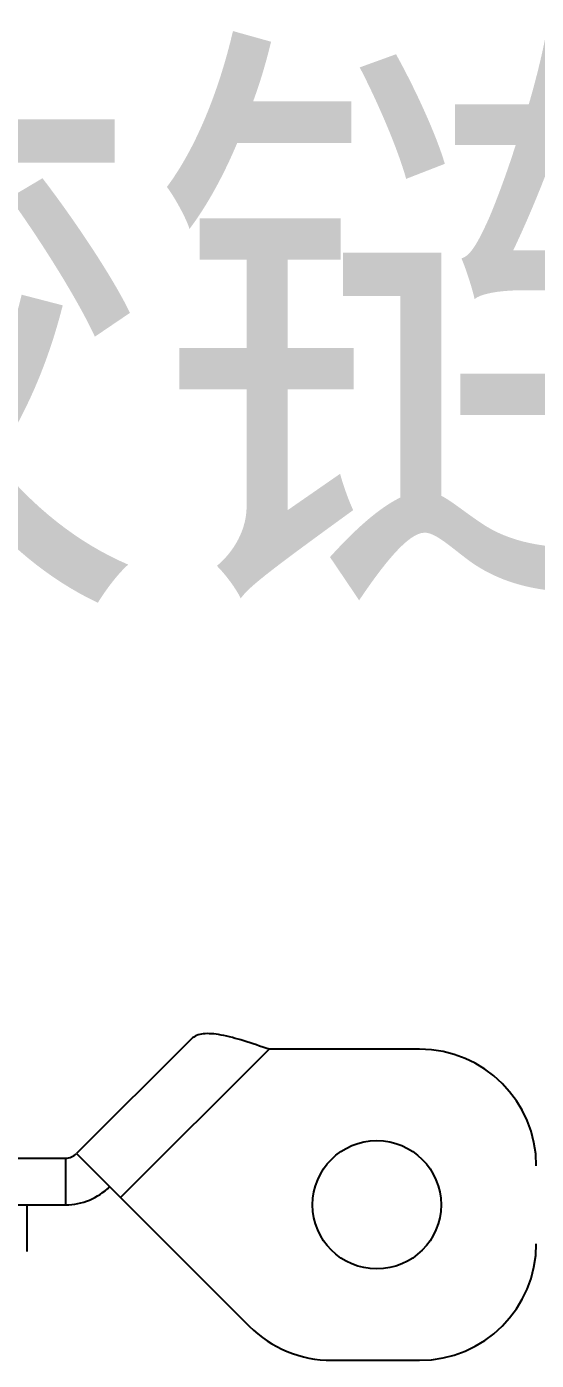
# Model space of a CAD drawing. Extents: x 12300 to 361047, y -1498650 to 1244242.
# Drawn here: x 272690 to 272924, y 112536 to 113150 of the extents above; entities that cross this region are included whole.
import ezdxf

# ---------------------------------------------------------------- set-up
doc = ezdxf.new("R2010")
doc.units = 0
doc.header["$LTSCALE"] = 1000
doc.header["$MEASUREMENT"] = 0
doc.layers.get('0').update_dxf_attribs({"color": 8, "linetype": 'CONTINUOUS'})
doc.layers.add('TEXT', color=3, linetype='CONTINUOUS')
doc.styles.add('-宋体', font='', dxfattribs={"width": 0.8})
doc.styles.get('-宋体').set_extended_font_data('SimSun')

# ---------------------------------------------------------------- blocks, each defined once
blk = doc.blocks.new('KZDJ')
at = {"layer": 'TEXT', "linetype": 'Continuous'}
for p, q in [((2427303.48, 264709.39), (2427237.6, 264643.52)), ((2427348.2, 264703.51), (2427262.9, 264618.22)), ((2427434.75, 264703.51), (2427348.2, 264703.51)), ((2427030.03, 264640.9), (2427231.28, 264640.9)), ((2427231.28, 264640.9), (2427231.28, 264614.06)), ((2427237.6, 264643.52), (2427336.84, 264544.27)), ((2427081.63, 264614.06), (2427231.28, 264614.06)), ((2427208.92, 264614.06), (2427208.92, 264587.23)), ((2427384.28, 264524.63), (2427434.75, 264524.63))]:
    blk.add_line(p, q, dxfattribs=at)
blk.add_circle((2427410.16, 264614.07), 36.9, dxfattribs=at)
for centre, radius, start, end in [((2427434.75, 264636.43), 67.08, 0, 90), ((2427231.28, 264649.84), 8.94, 270, 315), ((2427231.28, 264649.84), 35.78, 270, 315), ((2427434.75, 264591.71), 67.08, 270, 0), ((2427384.28, 264591.71), 67.08, 225, 270)]:
    blk.add_arc(centre, radius, start, end, dxfattribs=at)
blk.add_open_spline([(2427348.2, 264703.51), (2427343.37, 264705.17), (2427334.29, 264708.28), (2427323.22, 264711.4), (2427315.31, 264712.5), (2427309.42, 264712.55), (2427305.22, 264711.13), (2427303.48, 264709.39)], degree=3, knots=[0, 0, 0, 0, 0.328857, 0.618406, 0.739037, 0.8414, 1, 1, 1, 1], dxfattribs=at)
at = {"layer": 'TEXT', "style": '-宋体', "width": 0.95}
blk.add_text('可调式铰链A', height=264, dxfattribs=at).set_placement((2425911.9, 264987.24))

msp = doc.modelspace()

# ---------------------------------------------------------------- block references
at = {"color": 3, "xscale": 0.8000000000465661, "yscale": 0.8000000000465661, "zscale": 0.8000000000465661}
msp.add_blockref('KZDJ', (-1669077.44, -99083.53), dxfattribs=at)

doc.saveas('drawing.dxf')
